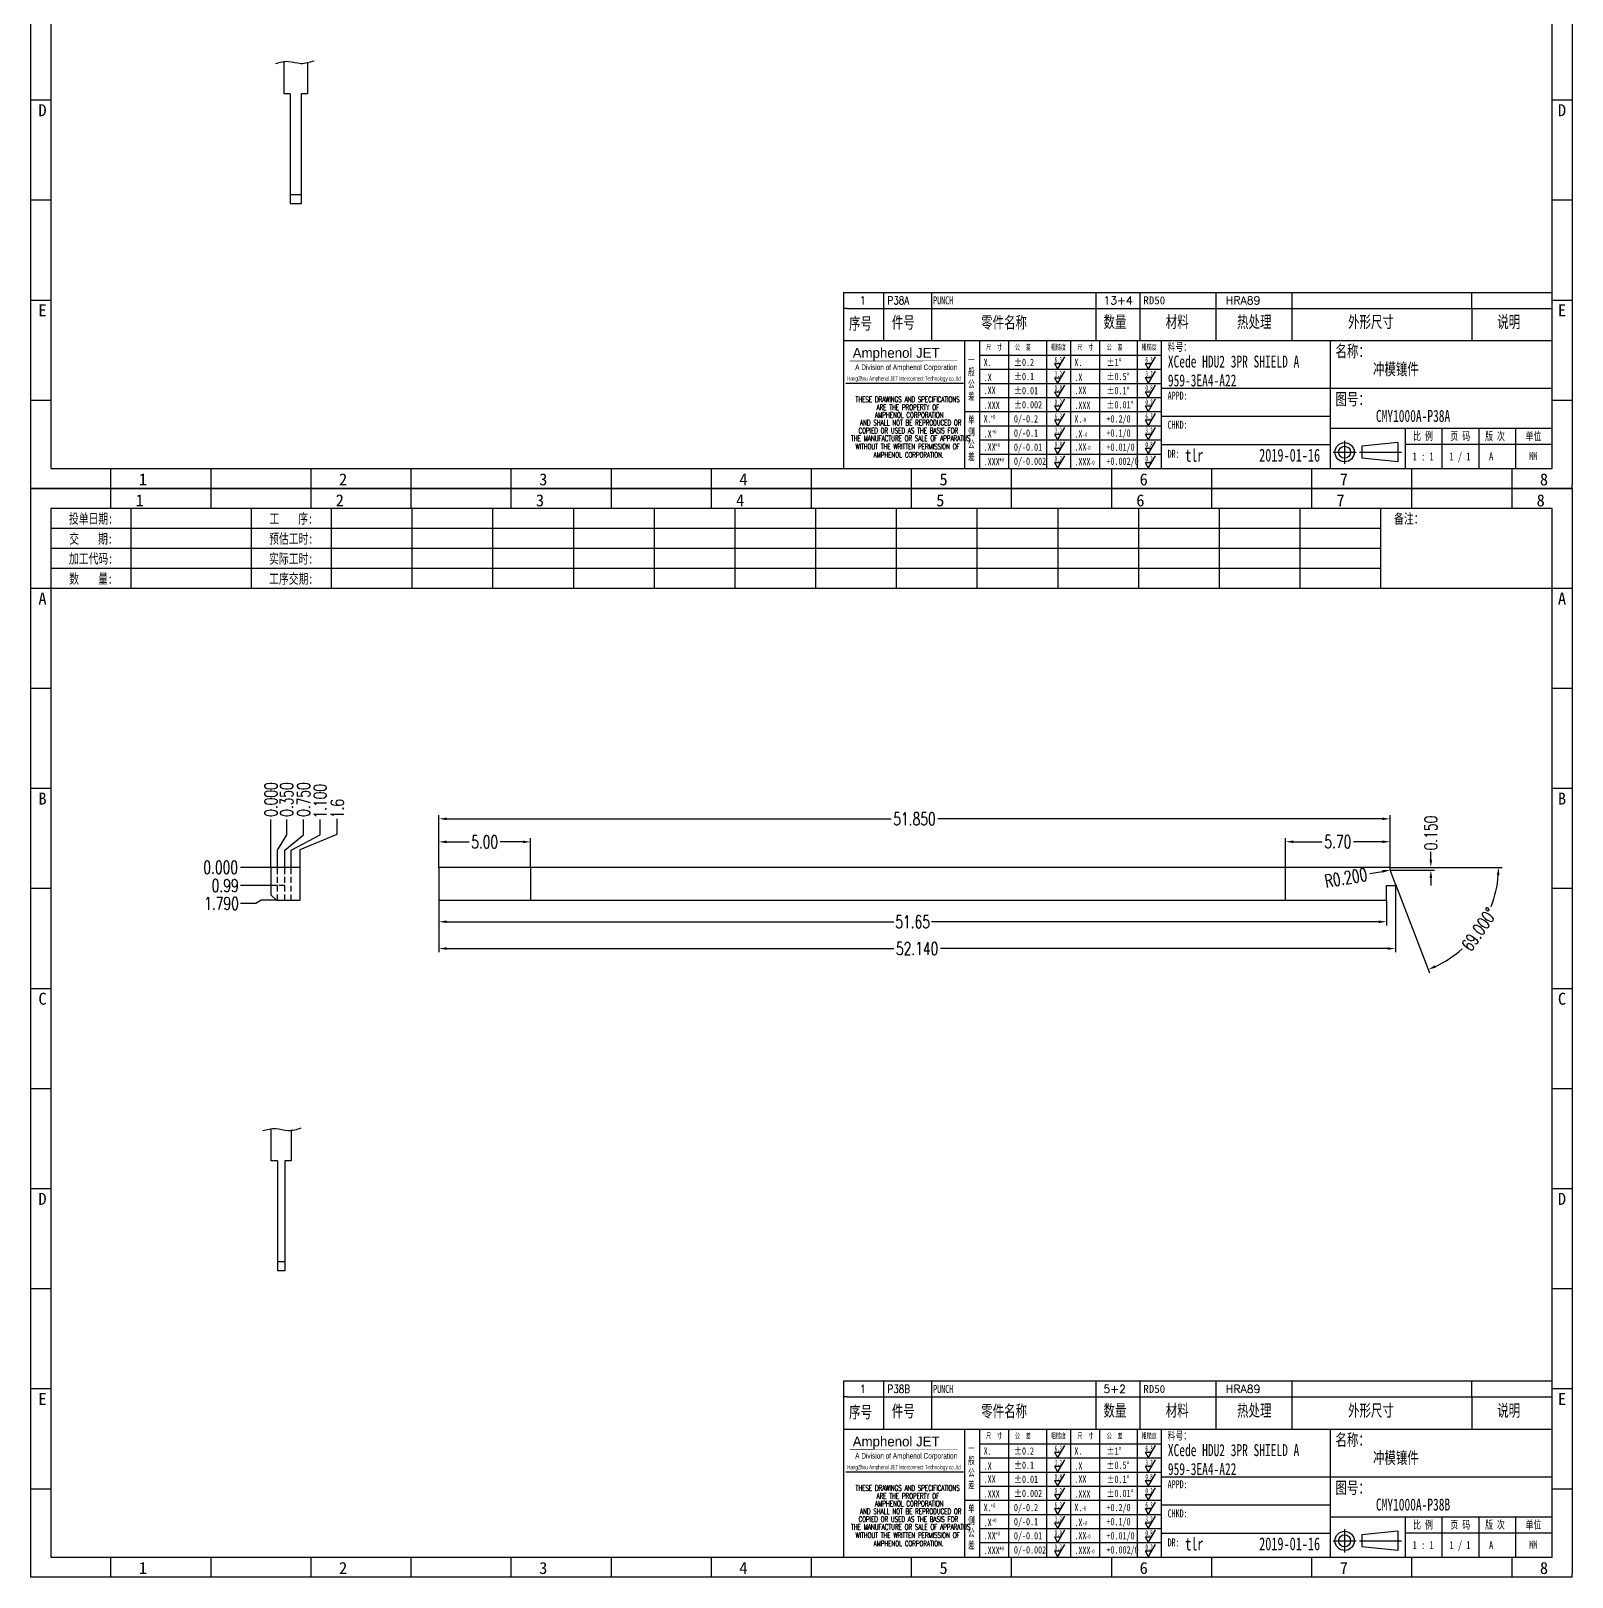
# Model space of a CAD drawing. Header units: millimetres. Extents: x -2852 to 5627, y -2271 to 1849.
# Drawn here: x -279.5 to -195.5, y 51.1 to 135.4 of the extents above; entities that cross this region are included whole.
import ezdxf
from ezdxf.enums import TextEntityAlignment as Align

# ---------------------------------------------------------------- set-up
doc = ezdxf.new("R2010")
doc.units = ezdxf.units.MM
doc.header["$PDSIZE"] = 3
doc.linetypes.add('DASHED2', pattern=[9.525, 6.35, -3.175])
for name, color, linetype in [('1', 7, 'Continuous'), ('11', 4, 'DASHED2'), ('41', 1, 'Continuous')]:
    doc.layers.add(name, color=color, linetype=linetype)
doc.styles.add('CH', font='仿宋_GB2312_0.ttf')
doc.styles.add('jet02', font='simplex.shx', dxfattribs={"width": 0.7})
doc.styles.add('SIMPLEX', font='SIMPLEX')
doc.styles.get("Standard").update_dxf_attribs({"font": '仿宋_GB2312_0.ttf', "width": 0.7})
doc.styles.add('TEXTSTYLE_1', font='TRIUMB.TTF')
doc.styles.add('TEXTSTYLE_2', font='TRIUM.TTF')
doc.styles.add('tk', font='', dxfattribs={"width": 0.7})
doc.styles.add('tk 2', font='仿宋_GB2312_0.ttf', dxfattribs={"width": 0.65})
doc.styles.add('tk 4', font='simplex.shx', dxfattribs={"width": 0.65, "bigfont": 'bigfont.shx'})
doc.styles.get('tk').set_extended_font_data('NSimSun')
doc.dimstyles.new('jet02', dxfattribs={"dimtxt": 3.5, "dimasz": 2.1, "dimexe": 1, "dimexo": 0, "dimgap": 0.5, "dimtad": 0, "dimtoh": 1, "dimdec": 3, "dimzin": 9, "dimdsep": 46, "dimtxsty": 'jet02', "dimcen": 0, "dimclrt": 256, "dimazin": 2, "dimtfac": 1, "dimtdec": 3, "dimtofl": 0, "dimtmove": 0, "dimatfit": 1, "dimfxl": 1, "dimarcsym": 0})

# ---------------------------------------------------------------- blocks, each defined once
blk = doc.blocks.new('A3-N')
at = {"layer": '1', "color": 1}
for p, q in [((0, 0), (0, 296.73)), ((0, 296.73), (420, 296.73)), ((21.82, 291.27), (21.82, 296.73)), ((49.09, 291.27), (49.09, 296.73)), ((76.36, 291.27), (76.36, 296.73)), ((103.64, 291.27), (103.64, 296.73)), ((103.64, 291.27), (103.64, 296.73)), ((103.64, 291.27), (103.64, 296.73)), ((130.91, 291.27), (130.91, 296.73)), ((158.18, 291.27), (158.18, 296.73)), ((185.45, 291.27), (185.45, 296.73)), ((212.73, 291.27), (212.73, 296.73)), ((240, 291.27), (240, 296.73)), ((267.27, 291.27), (267.27, 296.73)), ((294.55, 291.27), (294.55, 296.73)), ((321.82, 291.27), (321.82, 296.73)), ((349.09, 291.27), (349.09, 296.73)), ((376.36, 291.27), (376.36, 296.73)), ((403.64, 291.27), (403.64, 296.73)), ((420, 296.73), (420, 1)), ((5.45, 269.45), (0, 269.45)), ((420, 269.45), (414.55, 269.45)), ((5.45, 242.18), (0, 242.18)), ((420, 242.18), (414.55, 242.18)), ((5.45, 214.91), (0, 214.91)), ((420, 214.91), (414.55, 214.91)), ((5.45, 187.64), (0, 187.64)), ((420, 187.64), (414.55, 187.64)), ((5.45, 160.36), (0, 160.36)), ((420, 160.36), (414.55, 160.36)), ((5.45, 133.09), (0, 133.09)), ((420, 133.09), (414.55, 133.09)), ((5.45, 105.82), (0, 105.82)), ((420, 105.82), (414.55, 105.82)), ((5.45, 78.55), (0, 78.55)), ((420, 78.55), (414.55, 78.55)), ((5.45, 51.27), (0, 51.27)), ((420, 51.27), (414.55, 51.27)), ((222.45, 49.09), (221.45, 49.09)), ((221.45, 49.09), (221.45, 40.36)), ((222.45, 49.09), (414.55, 49.09)), ((232.36, 49.09), (232.36, 40.36)), ((245.45, 49.09), (245.45, 40.36)), ((290.18, 49.09), (290.18, 40.36)), ((302.18, 49.09), (302.18, 40.36)), ((322.91, 49.09), (322.91, 40.36)), ((343.64, 49.09), (343.64, 40.36)), ((392.73, 40.36), (392.73, 49.09)), ((258.55, 40.36), (258.55, 5.44)), ((266.45, 40.36), (266.45, 5.44)), ((276.78, 40.36), (276.78, 5.45)), ((291.18, 40.36), (291.18, 5.45)), ((301.51, 40.37), (301.51, 5.46)), ((308.01, 40.36), (308.01, 5.45)), ((354.09, 40.36), (354.09, 5.45)), ((308.01, 32.39), (258.55, 32.39)), ((308.01, 28.54), (258.55, 28.54)), ((414.55, 27.27), (308.01, 27.27)), ((5.45, 24), (0, 24)), ((308.01, 24.69), (258.55, 24.69)), ((420, 24), (414.55, 24)), ((308.01, 16.99), (258.55, 16.99)), ((354.09, 19.63), (308.01, 19.63)), ((308.01, 13.14), (258.55, 13.14)), ((414.55, 16.36), (354.09, 16.36)), ((374.55, 16.36), (374.55, 5.45)), ((384.55, 16.36), (384.55, 5.45)), ((394.55, 16.36), (394.55, 5.45)), ((404.55, 16.36), (404.55, 5.45)), ((308.01, 9.29), (258.55, 9.29)), ((308.01, 11.99), (354.09, 11.99)), ((372.51, 12.49), (362.69, 11.5)), ((362.69, 11.5), (362.69, 8.23)), ((372.51, 12.49), (372.51, 7.25)), ((414.55, 12), (374.55, 12)), ((21.82, 0), (21.82, 5.45)), ((49.09, 0), (49.09, 5.45)), ((76.36, 0), (76.36, 5.45)), ((103.64, 0), (103.64, 5.45)), ((130.91, 0), (130.91, 5.45)), ((158.18, 0), (158.18, 5.45)), ((185.45, 0), (185.45, 5.45)), ((212.73, 0), (212.73, 5.45)), ((240, 0), (240, 5.45)), ((267.27, 0), (267.27, 5.45)), ((294.55, 0), (294.55, 5.45)), ((321.82, 0), (321.82, 5.45)), ((349.09, 0), (349.09, 5.45)), ((372.51, 7.25), (362.69, 8.23)), ((376.36, 0), (376.36, 5.45)), ((403.64, 0), (403.64, 5.45)), ((1, 0), (0, 0)), ((420, 0), (1, 0)), ((420, 0), (420, 1))]:
    blk.add_line(p, q, dxfattribs=at)
at = {"layer": '1'}
for p, q in [((414.55, 278.18), (414.55, 284.73)), ((221.45, 40.36), (221.45, 5.45)), ((221.45, 40.36), (414.55, 40.36)), ((221.45, 40.36), (414.55, 40.36)), ((254.41, 40.36), (254.41, 5.45)), ((283.28, 40.36), (283.28, 5.45)), ((308.01, 36.24), (258.55, 36.24)), ((222.08, 28.67), (254.12, 28.67)), ((308.01, 20.84), (254.41, 20.84))]:
    blk.add_line(p, q, dxfattribs=at)
at = {"layer": '1', "color": 1, "ltscale": 0.05}
for p, q in [((278.93, 34.04), (279.79, 32.56)), ((278.93, 34.04), (280.65, 34.04)), ((281.68, 35.84), (279.79, 32.56)), ((303.66, 34.05), (304.52, 32.56)), ((303.66, 34.05), (305.38, 34.05)), ((306.41, 35.84), (304.52, 32.56)), ((278.93, 30.19), (279.79, 28.71)), ((278.93, 30.19), (280.65, 30.19)), ((281.68, 31.99), (279.79, 28.71)), ((303.66, 30.2), (305.38, 30.2)), ((303.66, 30.2), (304.52, 28.71)), ((306.41, 31.99), (304.52, 28.71)), ((278.93, 26.34), (279.79, 24.86)), ((278.93, 26.34), (280.65, 26.34)), ((281.68, 28.14), (279.79, 24.86)), ((303.66, 26.35), (304.52, 24.86)), ((303.66, 26.35), (305.38, 26.35)), ((306.41, 28.14), (304.52, 24.86)), ((278.93, 22.49), (280.65, 22.49)), ((278.93, 22.49), (279.79, 21.01)), ((281.68, 24.29), (279.79, 21.01)), ((303.66, 22.5), (305.38, 22.5)), ((303.66, 22.5), (304.52, 21.01)), ((306.41, 24.29), (304.52, 21.01)), ((278.93, 18.66), (279.79, 17.17)), ((278.93, 18.66), (280.65, 18.66)), ((281.68, 20.45), (279.79, 17.17)), ((303.66, 18.66), (304.52, 17.18)), ((303.66, 18.66), (305.38, 18.66)), ((306.41, 20.46), (304.52, 17.18)), ((278.93, 14.81), (280.65, 14.81)), ((278.93, 14.81), (279.79, 13.32)), ((281.68, 16.6), (279.79, 13.32)), ((281.68, 12.75), (279.79, 9.47)), ((303.66, 14.81), (305.38, 14.81)), ((303.66, 14.81), (304.52, 13.33)), ((306.41, 16.61), (304.52, 13.33)), ((306.41, 12.76), (304.52, 9.48)), ((278.93, 10.96), (279.79, 9.47)), ((278.93, 10.96), (280.65, 10.96)), ((281.68, 8.9), (279.79, 5.62)), ((303.66, 10.96), (304.52, 9.48)), ((303.66, 10.96), (305.38, 10.96)), ((306.41, 8.91), (304.52, 5.63)), ((278.93, 7.11), (279.79, 5.62)), ((278.93, 7.11), (280.65, 7.11)), ((303.66, 7.11), (305.38, 7.11)), ((303.66, 7.11), (304.52, 5.63))]:
    blk.add_line(p, q, dxfattribs=at)
at = {"layer": '1', "color": 1, "ltscale": 0.1}
for p, q in [((358.01, 13.02), (358.01, 6.71)), ((354.86, 9.87), (361.17, 9.87)), ((362.03, 9.87), (373.54, 9.87))]:
    blk.add_line(p, q, dxfattribs=at)
at = {"layer": '1'}
blk.add_lwpolyline([(221.45, 5.45), (414.55, 5.45), (414.55, 291.27), (5.45, 291.27), (5.45, 5.45), (414.55, 5.45)], dxfattribs=at)
at = {"layer": '1', "color": 7, "linetype": 'Continuous', "const_width": 0.123}
blk.add_lwpolyline([(223.11, 34.74), (252.6, 34.76)], dxfattribs=at)
at = {"layer": '1', "color": 1}
for radius in [2.62, 1.64]:
    blk.add_circle((358.01, 9.87), radius, dxfattribs=at)
at = {"layer": '41'}
for p, q in [((27.27, 291.27), (27.27, 269.45)), ((60, 291.27), (60, 269.45)), ((81.82, 291.27), (81.82, 269.45)), ((103.82, 291.27), (103.82, 269.45)), ((125.82, 291.27), (125.82, 269.45)), ((147.82, 291.27), (147.82, 269.45)), ((169.82, 291.27), (169.82, 269.45)), ((191.82, 291.27), (191.82, 269.45)), ((213.82, 291.27), (213.82, 269.45)), ((235.82, 291.27), (235.82, 269.45)), ((257.82, 291.27), (257.82, 269.45)), ((279.82, 291.27), (279.82, 269.45)), ((301.82, 291.27), (301.82, 269.45)), ((323.82, 291.27), (323.82, 269.45)), ((345.82, 291.27), (345.82, 269.45)), ((367.82, 291.27), (367.82, 269.45)), ((367.82, 285.82), (5.45, 285.82)), ((367.82, 280.36), (5.45, 280.36)), ((367.82, 274.91), (5.45, 274.91)), ((414.55, 269.45), (5.45, 269.45))]:
    blk.add_line(p, q, dxfattribs=at)
at = {"layer": '1', "color": 1}
for s, p in [('1', (29.64, 295.11)), ('2', (84.18, 295.11)), ('3', (138.73, 295.11)), ('4', (193.27, 295.11)), ('5', (247.82, 295.11)), ('6', (302.36, 295.11)), ('7', (356.91, 295.11)), ('8', (411.45, 295.11)), ('1', (30.53, 4.11)), ('2', (85.08, 4.11)), ('3', (139.62, 4.11)), ('4', (194.17, 4.11)), ('5', (248.72, 4.11)), ('6', (303.26, 4.11)), ('7', (357.81, 4.11)), ('8', (412.35, 4.11))]:
    blk.add_text(s, height=3.27, dxfattribs=at).set_placement(p, align=Align.TOP_CENTER)
at = {"layer": '1', "style": 'tk', "width": 0.7}
for s, p in [('投单日期:', (16.36, 288.55)), ('工    序:', (70.91, 288.55)), ('备注：', (375.51, 288.55)), ('交    期:', (16.36, 283.09)), ('预估工时:', (70.91, 283.09)), ('加工代码:', (16.36, 277.64)), ('实际工时:', (70.91, 277.64)), ('数    量:', (16.36, 272.18)), ('工序交期:', (70.91, 272.18))]:
    blk.add_text(s, height=2.727, dxfattribs=at).set_placement(p, align=Align.MIDDLE)
at = {"layer": '1', "color": 1}
for s, p in [('A', (2.04, 268.36)), ('B', (2.04, 213.82)), ('C', (2.04, 159.27)), ('D', (2.04, 104.73)), ('E', (2.04, 50.18))]:
    blk.add_text(s, height=3.27, dxfattribs=at).set_placement(p, align=Align.TOP_LEFT)
for s, p in [('A', (418.37, 268.36)), ('B', (418.37, 213.82)), ('C', (418.37, 159.27)), ('D', (418.37, 104.73)), ('E', (418.37, 50.18))]:
    blk.add_text(s, height=3.27, dxfattribs=at).set_placement(p, align=Align.TOP_RIGHT)
at = {"layer": '1', "color": 1, "style": 'tk 2', "width": 0.7}
for s, height, p in [('序号', 3.273, (222.96, 43.34)), ('件号', 3.273, (234.62, 43.61)), ('零件名称', 3.273, (258.97, 43.61)), ('数量', 3.273, (292.3, 43.78)), ('材料', 3.273, (309.27, 43.78)), ('热处理', 3.273, (328.71, 43.78)), ('外形尺寸', 3.273, (358.94, 43.78)), ('说明', 3.273, (399.61, 43.78)), ('料号：', 2.182, (309.77, 37.46)), ('名称：', 3.273, (355.52, 35.79)), ('图号：', 3.273, (355.52, 22.7)), ('比 例', 2.182, (376.69, 13.18)), ('页 码', 2.182, (386.85, 13.18)), ('版 次', 2.182, (396.31, 13.18)), ('单位', 2.182, (407.35, 13.18))]:
    blk.add_text(s, height=height, dxfattribs=at).set_placement(p)
at = {"layer": '1', "color": 7, "linetype": 'Continuous', "style": 'TEXTSTYLE_1'}
blk.add_text('Amphenol JET', height=2.7, dxfattribs=at).set_placement((223.96, 35.61))
at = {"layer": '1', "color": 7, "linetype": 'Continuous'}
for s, height, style, width, p in [('A Division of Amphenol Corporation', 1.5, 'TEXTSTYLE_2', 0.7, (224.64, 32.29)), ('HangZhou Amphenol JET Interconnect Technology co.,ltd ', 1.2, 'TEXTSTYLE_2', 0.6, (222.47, 29.36)), ('THESE DRAWINGS AND SPECIFICATIONS', 1.5, 'tk 4', 0.6, (224.73, 23.52)), ('ARE THE PROPERTY OF', 1.5, 'tk 4', 0.6, (230.45, 21.35)), ('AND SHALL NOT BE REPRODUCED OR', 1.5, 'tk 4', 0.6, (225.95, 17.17)), ('AMPHENOL CORPORATION', 1.5, 'tk 4', 0.6, (230.04, 19.27)), ('THE MANUFACTURE OR SALE OF APPARATUS', 1.5, 'tk 4', 0.6, (223.5, 12.92)), ('COPIED OR USED AS THE BASIS FOR', 1.5, 'tk 4', 0.6, (225.54, 15.02)), ('WITHOUT THE WRITTEN PERMISSION OF', 1.5, 'tk 4', 0.6, (224.73, 10.67)), ('AMPHENOL CORPORATION.', 1.5, 'tk 4', 0.6, (229.63, 8.4))]:
    blk.add_text(s, height=height, dxfattribs=dict(at, style=style, width=width)).set_placement(p)
at = {"layer": '1', "color": 1, "style": 'tk 2', "width": 0.7}
for s, p in [('X.', (259.64, 34.37)), ('%%P0.2', (267.9, 34.37)), ('X.', (284.37, 34.37)), ('%%P1%%D', (293.12, 34.37)), ('.X', (259.64, 30.28)), ('%%P0.1', (267.9, 30.52)), ('.X', (284.37, 30.28)), ('%%P0.5%%D', (293.12, 30.52)), ('.XX', (259.64, 26.71)), ('%%P0.01', (267.9, 26.67)), ('.XX', (284.37, 26.71)), ('%%P0.1%%D', (293.12, 26.67)), ('.XXX', (259.64, 22.68)), ('%%P0.002', (267.9, 22.82)), ('.XXX', (284.37, 22.68)), ('%%P0.01%%D', (293.12, 22.82)), ('X.', (259.64, 18.97)), ('0/-0.2', (267.9, 18.97)), ('X.', (284.37, 18.97)), ('+0.2/0', (293.12, 18.97)), ('.X', (259.64, 14.88)), ('0/-0.1', (267.9, 15.12)), ('.X', (284.37, 14.88)), ('+0.1/0', (293.12, 15.12)), ('.XX', (259.64, 11.31)), ('0/-0.01', (267.9, 11.27)), ('0/-0.002', (267.9, 7.42)), ('.XX', (284.37, 11.31)), ('+0.01/0', (293.12, 11.27)), ('+0.002/0', (293.12, 7.42)), ('.XXX', (259.64, 7.28)), ('.XXX', (284.37, 7.28))]:
    blk.add_text(s, height=2, dxfattribs=at).set_placement(p, align=Align.MIDDLE_LEFT)
at = {"layer": '1', "color": 1, "ltscale": 0.05, "style": 'tk 2', "width": 0.5}
for s, p in [('6.3', (279.01, 34.26)), ('6.3', (303.74, 34.27)), ('3.2', (279.01, 30.41)), ('3.2', (303.74, 30.42)), ('0.8', (279.01, 26.56)), ('0.8', (303.74, 26.57)), ('0.2', (279.01, 22.71)), ('0.2', (303.74, 22.72)), ('6.3', (279.01, 18.87)), ('6.3', (303.74, 18.88)), ('3.2', (279.01, 15.02)), ('0.8', (279.01, 11.17)), ('3.2', (303.74, 15.03)), ('0.8', (303.74, 11.18)), ('0.2', (279.01, 7.32)), ('0.2', (303.74, 7.33))]:
    blk.add_text(s, height=1.6, dxfattribs=at).set_placement(p)
at = {"layer": '1', "style": 'tk 2', "width": 0.7}
for s, p in [('APPD:', (309.77, 24.21)), ('CHKD:', (309.77, 16.27)), ('DR:', (309.77, 8.35))]:
    blk.add_text(s, height=2.182, dxfattribs=at).set_placement(p)
at = {"layer": '1', "color": 7, "style": 'tk 2', "width": 0.7}
blk.add_text('MM', height=2.182, dxfattribs=at).set_placement((408.31, 7.75))
at = {"layer": '1', "color": 1, "ltscale": 0.05, "char_height": 1.5, "width": 6.3627, "attachment_point": 1, "style": 'tk 2'}
for s, insert in [('尺  寸', (260.31, 39.25)), ('公  差', (268.17, 39.25)), ('粗糙度', (277.98, 39.25)), ('尺  寸', (285.2, 39.25)), ('公  差', (293.18, 39.25)), ('粗糙度', (302.71, 39.26))]:
    blk.add_mtext(s, dxfattribs=dict(at, insert=insert))
at = {"layer": '1', "ltscale": 0.05, "char_height": 2, "width": 2.5195, "attachment_point": 1, "style": 'tk 2'}
for s, insert in [('一般公差', (255.39, 36.11)), ('单侧公差', (255.39, 19.71))]:
    blk.add_mtext(s, dxfattribs=dict(at, insert=insert))
at = {"layer": '1', "color": 1, "ltscale": 0.05, "char_height": 1.2, "width": 5.1396, "attachment_point": 1, "line_spacing_factor": 0.8, "style": 'tk 2'}
for s, insert in [('+0', (261.58, 20.13)), ('-0', (286.31, 19.33)), ('+0', (261.88, 16.09)), ('-0', (286.61, 15.29)), ('+0', (262.79, 12.45)), ('+0', (263.87, 8.44)), ('-0', (287.51, 11.65)), ('-0', (288.59, 7.64))]:
    blk.add_mtext(s, dxfattribs=dict(at, insert=insert))
at = {"layer": '1', "style": 'tk 2', "width": 0.7}
for tag, p in [('PATR-NO1', (309.84, 32.96)), ('TITLE', (365.74, 30.9)), ('PATR-NO2', (309.84, 27.81)), ('DWG-NO:', (366.54, 18.14))]:
    blk.add_attdef(tag, p, '', height=3.27, dxfattribs=at)
at = {"layer": '1', "color": 1, "style": 'tk 2', "width": 0.7}
for tag, p in [('DRAW', (314.55, 7.27)), ('DATE', (334.72, 7.32))]:
    blk.add_attdef(tag, p, '', height=3.49, dxfattribs=at)
at = {"layer": '1', "style": 'tk 2', "width": 0.7}
for tag, p in [('SCALE', (376.55, 8.73)), ('SHEET', (386.6, 8.72)), ('REV', (397.38, 8.73))]:
    blk.add_attdef(tag, text='', height=2.18, dxfattribs=at).set_placement(p, align=Align.MIDDLE_LEFT)
blk = doc.blocks.new('FB3')
at = {"layer": '1', "color": 1}
for p, q in [((0, 4.36), (193.09, 4.36)), ((0, 4.36), (0, 0)), ((10.91, 4.36), (10.91, 0)), ((24, 4.36), (24, 0)), ((68.73, 4.36), (68.73, 0)), ((80.73, 4.36), (80.73, 0)), ((101.45, 4.36), (101.45, 0)), ((122.18, 4.36), (122.18, 0)), ((171.27, 0), (171.27, 4.36))]:
    blk.add_line(p, q, dxfattribs=at)
at = {"layer": '1'}
for tag, style, p in [('ITEM', 'SIMPLEX', (4.36, 2.18)), ('PARTNO', 'SIMPLEX', (12, 2.18)), ('QTY', 'SIMPLEX', (74.18, 2.18)), ('MATL', 'CH', (81.72, 2.18)), ('FINISH', 'SIMPLEX', (104.17, 2.18)), ('SPEC', 'SIMPLEX', (130.91, 2.18)), ('REMARK', 'SIMPLEX', (174.06, 2.18))]:
    blk.add_attdef(tag, text='', height=2.18, dxfattribs=dict(at, style=style)).set_placement(p, align=Align.MIDDLE_LEFT)
at = {"layer": '1', "style": 'tk', "width": 0.7}
blk.add_attdef('DIE', text='', height=2.18, dxfattribs=at).set_placement((24.43, 2.18), align=Align.MIDDLE_LEFT)
blk = doc.blocks.new('*D3437')
at = {"layer": '41', "ltscale": 0.05}
blk.add_line((648.759, -2362.618), (647.097, -2362.618), dxfattribs=at)
at = {"layer": 'Defpoints', "color": 0, "ltscale": 0.05}
for p in [(647.097, -2362.618), (648.759, -2362.618), (648.759, -2362.618)]:
    blk.add_point(p, dxfattribs=at)
at = {"layer": '41', "ltscale": 0.05, "insert": (646.017, -2362.618), "char_height": 0.7, "attachment_point": 5, "style": 'jet02'}
blk.add_mtext('0.000', dxfattribs=at)
blk = doc.blocks.new('*D3438')
at = {"layer": '41', "ltscale": 0.05}
for p, q in [((647.937, -2364.584), (647.097, -2364.584)), ((648.219, -2364.408), (647.937, -2364.584)), ((649.059, -2364.408), (648.219, -2364.408))]:
    blk.add_line(p, q, dxfattribs=at)
at = {"layer": 'Defpoints', "color": 0, "ltscale": 0.05}
for p in [(648.759, -2362.618), (647.097, -2364.584), (649.059, -2364.408)]:
    blk.add_point(p, dxfattribs=at)
at = {"layer": '41', "ltscale": 0.05, "insert": (646.064, -2364.584), "char_height": 0.7, "attachment_point": 5, "style": 'jet02'}
blk.add_mtext('1.790', dxfattribs=at)
blk = doc.blocks.new('*D3439')
at = {"layer": '41', "ltscale": 0.05}
blk.add_line((649.109, -2363.608), (647.097, -2363.608), dxfattribs=at)
at = {"layer": 'Defpoints', "color": 0, "ltscale": 0.05}
for p in [(648.759, -2362.618), (647.097, -2363.608), (649.109, -2363.608)]:
    blk.add_point(p, dxfattribs=at)
at = {"layer": '41', "ltscale": 0.05, "insert": (646.262, -2363.608), "char_height": 0.7, "attachment_point": 5, "style": 'jet02'}
blk.add_mtext('0.99', dxfattribs=at)
blk = doc.blocks.new('*D3440')
at = {"layer": '41', "ltscale": 0.05}
blk.add_line((648.759, -2362.618), (648.759, -2359.999), dxfattribs=at)
at = {"layer": 'Defpoints', "color": 0, "ltscale": 0.05}
for p in [(648.759, -2359.999), (648.759, -2362.618), (648.759, -2362.618)]:
    blk.add_point(p, dxfattribs=at)
at = {"layer": '41', "ltscale": 0.05, "insert": (648.759, -2358.919), "char_height": 0.7, "attachment_point": 5, "rotation": 90, "style": 'jet02'}
blk.add_mtext('0.000', dxfattribs=at)
blk = doc.blocks.new('*D3441')
at = {"layer": '41', "ltscale": 0.05}
for p, q in [((652.375, -2360.811), (652.375, -2359.971)), ((650.359, -2361.651), (652.375, -2360.811)), ((650.359, -2362.618), (650.359, -2361.651))]:
    blk.add_line(p, q, dxfattribs=at)
at = {"layer": 'Defpoints', "color": 0, "ltscale": 0.05}
for p in [(652.375, -2359.971), (648.759, -2362.618), (650.359, -2362.618)]:
    blk.add_point(p, dxfattribs=at)
at = {"layer": '41', "ltscale": 0.05, "insert": (652.375, -2359.416), "char_height": 0.7, "attachment_point": 5, "rotation": 90, "style": 'jet02'}
blk.add_mtext('1.6', dxfattribs=at)
blk = doc.blocks.new('*D3442')
at = {"layer": '41', "ltscale": 0.05}
for p, q in [((649.616, -2360.839), (649.616, -2359.999)), ((649.109, -2361.679), (649.616, -2360.839)), ((649.109, -2362.618), (649.109, -2361.679))]:
    blk.add_line(p, q, dxfattribs=at)
at = {"layer": 'Defpoints', "color": 0, "ltscale": 0.05}
for p in [(649.616, -2359.999), (648.759, -2362.618), (649.109, -2362.618)]:
    blk.add_point(p, dxfattribs=at)
at = {"layer": '41', "ltscale": 0.05, "insert": (649.616, -2358.919), "char_height": 0.7, "attachment_point": 5, "rotation": 90, "style": 'jet02'}
blk.add_mtext('0.350', dxfattribs=at)
blk = doc.blocks.new('*D3443')
at = {"layer": '41', "ltscale": 0.05}
for p, q in [((650.538, -2360.839), (650.538, -2359.999)), ((649.509, -2361.679), (650.538, -2360.839)), ((649.509, -2362.618), (649.509, -2361.679))]:
    blk.add_line(p, q, dxfattribs=at)
at = {"layer": 'Defpoints', "color": 0, "ltscale": 0.05}
for p in [(650.538, -2359.999), (648.759, -2362.618), (649.509, -2362.618)]:
    blk.add_point(p, dxfattribs=at)
at = {"layer": '41', "ltscale": 0.05, "insert": (650.538, -2358.919), "char_height": 0.7, "attachment_point": 5, "rotation": 90, "style": 'jet02'}
blk.add_mtext('0.750', dxfattribs=at)
blk = doc.blocks.new('*D3444')
at = {"layer": '41', "ltscale": 0.05}
for p, q in [((651.438, -2360.839), (651.438, -2359.999)), ((649.859, -2361.679), (651.438, -2360.839)), ((649.859, -2362.618), (649.859, -2361.679))]:
    blk.add_line(p, q, dxfattribs=at)
at = {"layer": 'Defpoints', "color": 0, "ltscale": 0.05}
for p in [(651.438, -2359.999), (648.759, -2362.618), (649.859, -2362.618)]:
    blk.add_point(p, dxfattribs=at)
at = {"layer": '41', "ltscale": 0.05, "insert": (651.438, -2359.012), "char_height": 0.7, "attachment_point": 5, "rotation": 90, "style": 'jet02'}
blk.add_mtext('1.100', dxfattribs=at)
blk = doc.blocks.new('*D3445')
at = {"layer": '41', "ltscale": 0.05}
for p, q in [((657.907, -2362.618), (657.907, -2361.028)), ((658.327, -2361.228), (659.561, -2361.228)), ((662.487, -2361.228), (661.254, -2361.228)), ((662.907, -2362.618), (662.907, -2361.028))]:
    blk.add_line(p, q, dxfattribs=at)
for points in [[(658.327, -2361.158), (658.327, -2361.298), (657.907, -2361.228)], [(662.487, -2361.158), (662.487, -2361.298), (662.907, -2361.228)]]:
    blk.add_solid(points, dxfattribs=at)
at = {"layer": 'Defpoints', "color": 0, "ltscale": 0.05}
for p in [(657.907, -2361.228), (657.907, -2362.618), (662.907, -2362.618)]:
    blk.add_point(p, dxfattribs=at)
at = {"layer": '41', "ltscale": 0.05, "insert": (660.407, -2361.228), "char_height": 0.7, "attachment_point": 5, "style": 'jet02'}
blk.add_mtext('5.00', dxfattribs=at)
blk = doc.blocks.new('*D3446')
at = {"layer": '41', "ltscale": 0.05}
for p, q in [((657.907, -2362.618), (657.907, -2359.771)), ((658.327, -2359.971), (682.566, -2359.971)), ((709.337, -2359.971), (685.099, -2359.971)), ((709.757, -2362.618), (709.757, -2359.771))]:
    blk.add_line(p, q, dxfattribs=at)
for points in [[(658.327, -2359.901), (658.327, -2360.041), (657.907, -2359.971)], [(709.337, -2359.901), (709.337, -2360.041), (709.757, -2359.971)]]:
    blk.add_solid(points, dxfattribs=at)
at = {"layer": 'Defpoints', "color": 0, "ltscale": 0.05}
for p in [(657.907, -2359.971), (657.907, -2362.618), (709.757, -2362.618)]:
    blk.add_point(p, dxfattribs=at)
at = {"layer": '41', "ltscale": 0.05, "insert": (683.832, -2359.971), "char_height": 0.7, "attachment_point": 5, "style": 'jet02'}
blk.add_mtext('51.850', dxfattribs=at)
blk = doc.blocks.new('*D3447')
at = {"layer": '41', "ltscale": 0.05}
for p, q in [((657.907, -2364.408), (657.907, -2365.782)), ((709.557, -2364.408), (709.557, -2365.782)), ((658.327, -2365.582), (682.699, -2365.582)), ((709.137, -2365.582), (684.766, -2365.582))]:
    blk.add_line(p, q, dxfattribs=at)
for points in [[(658.327, -2365.512), (658.327, -2365.652), (657.907, -2365.582)], [(709.137, -2365.512), (709.137, -2365.652), (709.557, -2365.582)]]:
    blk.add_solid(points, dxfattribs=at)
at = {"layer": 'Defpoints', "color": 0, "ltscale": 0.05}
for p in [(657.907, -2364.408), (709.557, -2364.408), (657.907, -2365.582)]:
    blk.add_point(p, dxfattribs=at)
at = {"layer": '41', "ltscale": 0.05, "insert": (683.732, -2365.582), "char_height": 0.7, "attachment_point": 5, "style": 'jet02'}
blk.add_mtext('51.65', dxfattribs=at)
blk = doc.blocks.new('*D3448')
at = {"layer": '41', "ltscale": 0.05}
for p, q in [((710.047, -2363.608), (710.047, -2367.243)), ((657.907, -2364.408), (657.907, -2367.243)), ((658.327, -2367.043), (682.711, -2367.043)), ((709.627, -2367.043), (685.244, -2367.043))]:
    blk.add_line(p, q, dxfattribs=at)
for points in [[(658.327, -2366.973), (658.327, -2367.113), (657.907, -2367.043)], [(709.627, -2366.973), (709.627, -2367.113), (710.047, -2367.043)]]:
    blk.add_solid(points, dxfattribs=at)
at = {"layer": 'Defpoints', "color": 0, "ltscale": 0.05}
for p in [(710.047, -2363.608), (657.907, -2364.408), (657.907, -2367.043)]:
    blk.add_point(p, dxfattribs=at)
at = {"layer": '41', "ltscale": 0.05, "insert": (683.977, -2367.043), "char_height": 0.7, "attachment_point": 5, "style": 'jet02'}
blk.add_mtext('52.140', dxfattribs=at)
blk = doc.blocks.new('*D3449')
at = {"layer": '41', "ltscale": 0.05}
for p, q in [((704.057, -2362.618), (704.057, -2361.02)), ((704.477, -2361.22), (706.061, -2361.22)), ((709.337, -2361.22), (707.754, -2361.22)), ((709.757, -2362.618), (709.757, -2361.02))]:
    blk.add_line(p, q, dxfattribs=at)
for points in [[(704.477, -2361.15), (704.477, -2361.29), (704.057, -2361.22)], [(709.337, -2361.15), (709.337, -2361.29), (709.757, -2361.22)]]:
    blk.add_solid(points, dxfattribs=at)
at = {"layer": 'Defpoints', "color": 0, "ltscale": 0.05}
for p in [(709.757, -2361.22), (704.057, -2362.618), (709.757, -2362.618)]:
    blk.add_point(p, dxfattribs=at)
at = {"layer": '41', "ltscale": 0.05, "insert": (706.907, -2361.22), "char_height": 0.7, "attachment_point": 5, "style": 'jet02'}
blk.add_mtext('5.70', dxfattribs=at)
blk = doc.blocks.new('*D3450')
at = {"layer": '41', "ltscale": 0.05}
for p, q in [((711.978, -2362.198), (711.978, -2361.778)), ((709.757, -2362.618), (712.178, -2362.618)), ((709.757, -2362.769), (712.178, -2362.769)), ((711.978, -2363.189), (711.978, -2363.609))]:
    blk.add_line(p, q, dxfattribs=at)
for points in [[(711.908, -2362.198), (712.048, -2362.198), (711.978, -2362.618)], [(711.908, -2363.189), (712.048, -2363.189), (711.978, -2362.769)]]:
    blk.add_solid(points, dxfattribs=at)
at = {"layer": 'Defpoints', "color": 0, "ltscale": 0.05}
for p in [(709.757, -2362.618), (709.757, -2362.769), (711.978, -2362.618)]:
    blk.add_point(p, dxfattribs=at)
at = {"layer": '41', "ltscale": 0.05, "insert": (711.978, -2360.745), "char_height": 0.7, "attachment_point": 5, "rotation": 90, "style": 'jet02'}
blk.add_mtext('0.150', dxfattribs=at)
blk = doc.blocks.new('*D3451')
at = {"layer": '41', "ltscale": 0.05}
for p, q in [((709.757, -2362.618), (715.863, -2362.618)), ((710.047, -2363.524), (711.908, -2368.373))]:
    blk.add_line(p, q, dxfattribs=at)
for start, end in [(339.02736, 355.96414), (295.03586, 311.97264)]:
    blk.add_arc((709.7, -2362.618), 5.964, start, end, dxfattribs=at)
for points in [[(715.579, -2363.036), (715.719, -2363.041), (715.663, -2362.618)], [(712.251, -2368.086), (712.196, -2367.957), (711.837, -2368.186)]]:
    blk.add_solid(points, dxfattribs=at)
at = {"layer": 'Defpoints', "color": 0, "ltscale": 0.05}
for p in [(657.907, -2362.618), (709.757, -2362.618), (709.77, -2362.803), (710.047, -2363.524), (713.842, -2366.908)]:
    blk.add_point(p, dxfattribs=at)
at = {"layer": '41', "ltscale": 0.05, "insert": (714.614, -2365.996), "char_height": 0.7, "attachment_point": 5, "rotation": 55.5, "style": 'jet02'}
blk.add_mtext('69.000°', dxfattribs=at)
blk = doc.blocks.new('*D3452')
at = {"layer": '41', "ltscale": 0.05}
blk.add_line((708.656, -2362.958), (709.346, -2362.838), dxfattribs=at)
blk.add_solid([(709.334, -2362.769), (709.358, -2362.907), (709.76, -2362.766)], dxfattribs=at)
at = {"layer": 'Defpoints', "color": 0, "ltscale": 0.05}
for p in [(709.76, -2362.766), (709.957, -2362.732)]:
    blk.add_point(p, dxfattribs=at)
at = {"layer": '41', "ltscale": 0.05, "insert": (707.351, -2363.185), "char_height": 0.7, "attachment_point": 5, "rotation": 9.86911, "style": 'jet02'}
blk.add_mtext('R0.200', dxfattribs=at)

msp = doc.modelspace()

# ---------------------------------------------------------------- linework, layer by layer
at = {"layer": '1', "ltscale": 0.05}
for p, q in [((-265.7518, 133.7378), (-265.7518, 131.9827)), ((-264.4518, 133.6821), (-264.4518, 131.9827)), ((-265.4018, 131.9827), (-265.7518, 131.9827)), ((-265.4018, 131.9827), (-265.4018, 125.9927)), ((-264.4518, 131.9827), (-264.8018, 131.9827)), ((-264.8018, 131.9827), (-264.8018, 125.9927)), ((-264.8018, 126.4827), (-265.4018, 126.4827)), ((-264.8018, 125.9927), (-265.4018, 125.9927)), ((-264.8487, 89.8114), (-266.4487, 89.8114)), ((-266.4487, 89.8114), (-266.4487, 88.3213)), ((-264.8487, 88.0213), (-264.8487, 89.8114)), ((-252.3005, 89.8114), (-252.3005, 88.0213)), ((-211.1505, 88.0213), (-211.1505, 89.8114)), ((-266.1487, 88.0213), (-266.4487, 88.3213)), ((-266.1487, 88.0213), (-264.8487, 88.0213)), ((-266.4487, 75.566), (-266.4487, 73.8109)), ((-265.3487, 75.5103), (-265.3487, 73.8109)), ((-266.0987, 73.8109), (-266.4487, 73.8109)), ((-266.0987, 73.8109), (-266.0987, 67.8209)), ((-265.3487, 73.8109), (-265.6987, 73.8109)), ((-265.6987, 73.8109), (-265.6987, 67.8209)), ((-265.6987, 68.3109), (-266.0987, 68.3109)), ((-265.6987, 67.8209), (-266.0987, 67.8209))]:
    msp.add_line(p, q, dxfattribs=at)
msp.add_lwpolyline([(-205.1605, 88.8213), (-205.1605, 88.9057), (-205.4372, 89.6266, -0.0918871), (-205.4505, 89.6982), (-205.4505, 89.8114), (-257.3005, 89.8114), (-257.3005, 88.0213), (-205.6505, 88.0213), (-205.6505, 88.8213)], format="xyb", close=True, dxfattribs=at)
for points in [[(-266.2012, 133.6324), (-265.964, 133.6988), (-265.5041, 133.8274), (-264.7998, 133.5621), (-264.3379, 133.7076), (-264.0973, 133.7833)], [(-266.8981, 75.4606), (-266.6609, 75.527), (-266.2011, 75.6556), (-265.4968, 75.3903), (-265.0348, 75.5358), (-264.7943, 75.6115)]]:
    msp.add_open_spline(points, degree=3, knots=[0, 0, 0, 0, 0.7218841, 1.3994394, 2.1357724, 2.1357724, 2.1357724, 2.1357724], dxfattribs=at)
at = {"layer": '11', "ltscale": 0.05}
for p, q in [((-266.0987, 88.0213), (-266.0987, 89.8114)), ((-265.6987, 88.0213), (-265.6987, 89.8114)), ((-265.3487, 88.0213), (-265.3487, 89.8114)), ((-265.6987, 88.8213), (-266.0987, 88.8213))]:
    msp.add_line(p, q, dxfattribs=at)

# ---------------------------------------------------------------- block references
at = {"layer": '1', "ltscale": 0.05, "xscale": 0.2000000000000455, "yscale": 0.2000000000000455, "zscale": 0.2000000000000455}
for p, values in [((-279.5323, 110.4692), {'DWG-NO:': 'CMY1000A-P38A', 'TITLE': '冲模镶件', 'REV': 'A', 'SHEET': '1 / 1', 'DRAW': 'tlr', 'DATE': '2019-01-16', 'PATR-NO1': 'XCede HDU2 3PR SHIELD A', 'PATR-NO2': '959-3EA4-A22', 'SCALE': '1 : 1'}), ((-279.5323, 51.1237), {'DWG-NO:': 'CMY1000A-P38B', 'TITLE': '冲模镶件', 'REV': 'A', 'SHEET': '1 / 1', 'DRAW': 'tlr', 'DATE': '2019-01-16', 'PATR-NO1': 'XCede HDU2 3PR SHIELD A', 'PATR-NO2': '959-3EA4-A22', 'SCALE': '1 : 1'})]:
    msp.add_blockref('A3-N', p, dxfattribs=at).add_auto_attribs(values)
at = {"layer": '1', "ltscale": 0.05}
ref = msp.add_blockref('FB3', (-235.2414, 120.2874), dxfattribs=dict(at, xscale=0.2000000000000455, yscale=0.2000000000000455, zscale=0.2000000000000455))
ref.add_attrib('PARTNO', 'P38A', dxfattribs={"height": 0.43636, "style": 'SIMPLEX', "width": 0.8}).set_placement((-232.8414, 120.7237), align=Align.MIDDLE_LEFT)
ref.add_attrib('ITEM', '1', dxfattribs={"height": 0.4364, "style": 'SIMPLEX'}).set_placement((-234.3687, 120.7237), align=Align.MIDDLE_LEFT)
ref.add_attrib('DIE', 'PUNCH', dxfattribs={"height": 0.43636, "style": 'tk', "width": 0.7}).set_placement((-230.3554, 120.7237), align=Align.MIDDLE_LEFT)
ref.add_attrib('QTY', '13+4', dxfattribs={"height": 0.43636, "style": 'SIMPLEX'}).set_placement((-221.0815, 120.7237), align=Align.MIDDLE_LEFT)
ref.add_attrib('MATL', 'RD50', dxfattribs={"height": 0.43636, "style": 'CH'}).set_placement((-218.8982, 120.7237), align=Align.MIDDLE_LEFT)
ref.add_attrib('FINISH', 'HRA89', dxfattribs={"height": 0.43636, "style": 'SIMPLEX'}).set_placement((-214.4069, 120.7237), align=Align.MIDDLE_LEFT)
ref = msp.add_blockref('FB3', (-235.2414, 60.9419), dxfattribs=dict(at, xscale=0.2000000000000455, yscale=0.2000000000000455, zscale=0.2000000000000455))
ref.add_attrib('PARTNO', 'P38B', dxfattribs={"height": 0.43636, "style": 'SIMPLEX', "width": 0.8}).set_placement((-232.8414, 61.3783), align=Align.MIDDLE_LEFT)
ref.add_attrib('ITEM', '1', dxfattribs={"height": 0.4364, "style": 'SIMPLEX'}).set_placement((-234.3687, 61.3783), align=Align.MIDDLE_LEFT)
ref.add_attrib('DIE', 'PUNCH', dxfattribs={"height": 0.43636, "style": 'tk', "width": 0.7}).set_placement((-230.3554, 61.3783), align=Align.MIDDLE_LEFT)
ref.add_attrib('QTY', '5+2', dxfattribs={"height": 0.43636, "style": 'SIMPLEX'}).set_placement((-221.0815, 61.3783), align=Align.MIDDLE_LEFT)
ref.add_attrib('MATL', 'RD50', dxfattribs={"height": 0.43636, "style": 'CH'}).set_placement((-218.8982, 61.3783), align=Align.MIDDLE_LEFT)
ref.add_attrib('FINISH', 'HRA89', dxfattribs={"height": 0.43636, "style": 'SIMPLEX'}).set_placement((-214.4069, 61.3783), align=Align.MIDDLE_LEFT)

# ---------------------------------------------------------------- dimensions: what is measured, and where the dimension line sits
at = {"layer": '41', "ltscale": 0.05}
for feature_location, offset, dtype, origin, override, picture, middle, set_off in [((-266.4487219554, 89.8113590962), (0, 2.6198043153), 1, (-266.4487219554, 89.8113590962), {"dimscale": 0.2, "dimtoh": 0, "dimzin": 1, "dimclrd": 256, "dimclre": 256, "dimadec": 3, "dimazin": 0, "dimatfit": 3, "dimlwd": -1, "dimlwe": -1}, '*D3440', (-266.4487219554, 93.5111634115), (-915.2077048823, 2452.4298167741)), ((-266.0987, 89.8114), (0.5074, 2.6198), 1, (-266.4487, 89.8114), {"dimscale": 0.2, "dimtoh": 0, "dimzin": 1, "dimclrd": 256, "dimclre": 256, "dimadec": 3, "dimazin": 0, "dimatfit": 3, "dimlwd": -1, "dimlwe": -1}, '*D3442', (-265.5913, 93.5112), (-915.2077, 2452.4298)), ((-265.6987, 89.8114), (1.0289, 2.6198), 1, (-266.4487, 89.8114), {"dimscale": 0.2, "dimtoh": 0, "dimzin": 1, "dimclrd": 256, "dimclre": 256, "dimadec": 3, "dimazin": 0, "dimatfit": 3, "dimlwd": -1, "dimlwe": -1}, '*D3443', (-264.6698, 93.5112), (-915.2077, 2452.4298)), ((-265.3487, 89.8114), (1.5786, 2.6198), 1, (-266.4487, 89.8114), {"dimscale": 0.2, "dimtoh": 0, "dimzin": 1, "dimclrd": 256, "dimclre": 256, "dimadec": 3, "dimazin": 0, "dimatfit": 3, "dimlwd": -1, "dimlwe": -1}, '*D3444', (-263.7701, 93.4178), (-915.2077, 2452.4298)), ((-264.8487, 89.8114), (2.0156, 2.6473), 1, (-266.4487, 89.8114), {"dimscale": 0.2, "dimtoh": 0, "dimdec": 1, "dimzin": 1, "dimclrd": 256, "dimclre": 256, "dimadec": 1, "dimazin": 0, "dimatfit": 3, "dimlwd": -1, "dimlwe": -1}, '*D3441', (-262.8331, 93.0137), (-915.2077, 2452.4298)), ((-266.4487219554, 89.8113590962), (-1.6619065097, 0), 0, (-266.4487219554, 89.8113590962), {"dimscale": 0.2, "dimtoh": 0, "dimzin": 1, "dimclrd": 256, "dimclre": 256, "dimadec": 3, "dimazin": 0, "dimatfit": 3, "dimlwd": -1, "dimlwe": -1}, '*D3437', (-269.1906284651, 89.8113590962), (-915.2077048823, 2452.4298167741)), ((-266.1487, 88.0213), (-1.9619, -0.1752), 0, (-266.4487, 89.8114), {"dimscale": 0.2, "dimtoh": 0, "dimzin": 1, "dimclrd": 256, "dimclre": 256, "dimadec": 3, "dimazin": 0, "dimatfit": 3, "dimlwd": -1, "dimlwe": -1}, '*D3438', (-269.144, 87.8461), (-915.2077, 2452.4298)), ((-266.0987, 88.8213), (-2.0119, 0), 0, (-266.4487, 89.8114), {"dimscale": 0.2, "dimtoh": 0, "dimdec": 2, "dimzin": 1, "dimclrd": 256, "dimclre": 256, "dimazin": 0, "dimatfit": 3, "dimlwd": -1, "dimlwe": -1}, '*D3439', (-268.9456, 88.8213), (-915.2077, 2452.4298))]:
    dim = msp.add_ordinate_dim(feature_location=feature_location, offset=offset, dtype=dtype, origin=origin, dimstyle='jet02', override=override, dxfattribs=at)
    dim.commit()
    dim.dimension.update_dxf_attribs({"geometry": picture, "text_midpoint": middle, "insert": set_off})
for base, p1, p2, override, picture, middle in [((-257.3005, 92.4585), (-205.4505, 89.8114), (-257.3005, 89.8114), {"dimscale": 0.2, "dimtoh": 0, "dimzin": 1, "dimclrd": 256, "dimclre": 256, "dimadec": 3, "dimazin": 0, "dimatfit": 3, "dimlwd": -1, "dimlwe": -1}, '*D3446', (-231.3755, 92.4585)), ((-257.3005, 91.2022), (-252.3005, 89.8114), (-257.3005, 89.8114), {"dimscale": 0.2, "dimtoh": 0, "dimdec": 2, "dimzin": 1, "dimclrd": 256, "dimclre": 256, "dimazin": 0, "dimatfit": 3, "dimlwd": -1, "dimlwe": -1}, '*D3445', (-254.8005, 91.2022)), ((-205.4505, 91.2095), (-211.1505, 89.8114), (-205.4505, 89.8114), {"dimscale": 0.2, "dimtoh": 0, "dimdec": 2, "dimzin": 1, "dimclrd": 256, "dimclre": 256, "dimazin": 0, "dimatfit": 3, "dimlwd": -1, "dimlwe": -1}, '*D3449', (-208.3005, 91.2095)), ((-257.3005, 85.3869), (-205.1605, 88.8213), (-257.3005, 88.0213), {"dimscale": 0.2, "dimtoh": 0, "dimzin": 1, "dimclrd": 256, "dimclre": 256, "dimadec": 3, "dimazin": 0, "dimatfit": 3, "dimlwd": -1, "dimlwe": -1}, '*D3448', (-231.2305, 85.3869)), ((-257.3005, 86.8473), (-205.6505, 88.0213), (-257.3005, 88.0213), {"dimscale": 0.2, "dimtoh": 0, "dimdec": 2, "dimzin": 1, "dimclrd": 256, "dimclre": 256, "dimazin": 0, "dimatfit": 3, "dimlwd": -1, "dimlwe": -1}, '*D3447', (-231.4755, 86.8473))]:
    dim = msp.add_linear_dim(base=base, p1=p1, p2=p2, dimstyle='jet02', override=override, dxfattribs=at)
    dim.commit()
    dim.dimension.update_dxf_attribs({"geometry": picture, "text_midpoint": middle, "insert": (-915.2077, 2452.4298)})
dim = msp.add_linear_dim(base=(-203.2296, 89.8114), p1=(-205.4505, 89.6612), p2=(-205.4505, 89.8114), angle=90, dimstyle='jet02', override={"dimscale": 0.2, "dimtoh": 0, "dimzin": 1, "dimclrd": 256, "dimclre": 256, "dimadec": 3, "dimazin": 0, "dimatfit": 3, "dimlwd": -1, "dimlwe": -1}, dxfattribs=at)
dim.commit()
dim.dimension.update_dxf_attribs({"geometry": '*D3450', "text_midpoint": (-203.2296, 91.6847), "insert": (-915.2077, 2452.4298)})
dim = msp.add_angular_dim_2l(base=(-201.36534, 85.52138), line1=((-205.4505, 89.81141), (-257.3005, 89.81141)), line2=((-205.1605, 88.90569), (-205.43721, 89.62656)), dimstyle='jet02', override={"dimscale": 0.2, "dimtoh": 0, "dimzin": 1, "dimclrd": 256, "dimclre": 256, "dimadec": 3, "dimazin": 0, "dimatfit": 3, "dimlwd": -1, "dimlwe": -1}, dxfattribs=at)
dim.commit()
dim.dimension.update_dxf_attribs({"geometry": '*D3451', "text_midpoint": (-200.59321, 86.43345), "insert": (-915.2077, 2452.42982)})
dim = msp.add_radius_dim(center=(-205.2505, 89.6982), mpoint=(-205.4475, 89.664), dimstyle='jet02', override={"dimscale": 0.2, "dimtoh": 0, "dimzin": 1, "dimclrd": 256, "dimclre": 256, "dimadec": 3, "dimazin": 0, "dimatfit": 3, "dimlwd": -1, "dimlwe": -1}, dxfattribs=at)
dim.commit()
dim.dimension.update_dxf_attribs({"geometry": '*D3452', "text_midpoint": (-207.8571, 89.2448), "dimtype": 132, "insert": (-915.2077, 2452.4298)})

doc.saveas('drawing.dxf')
